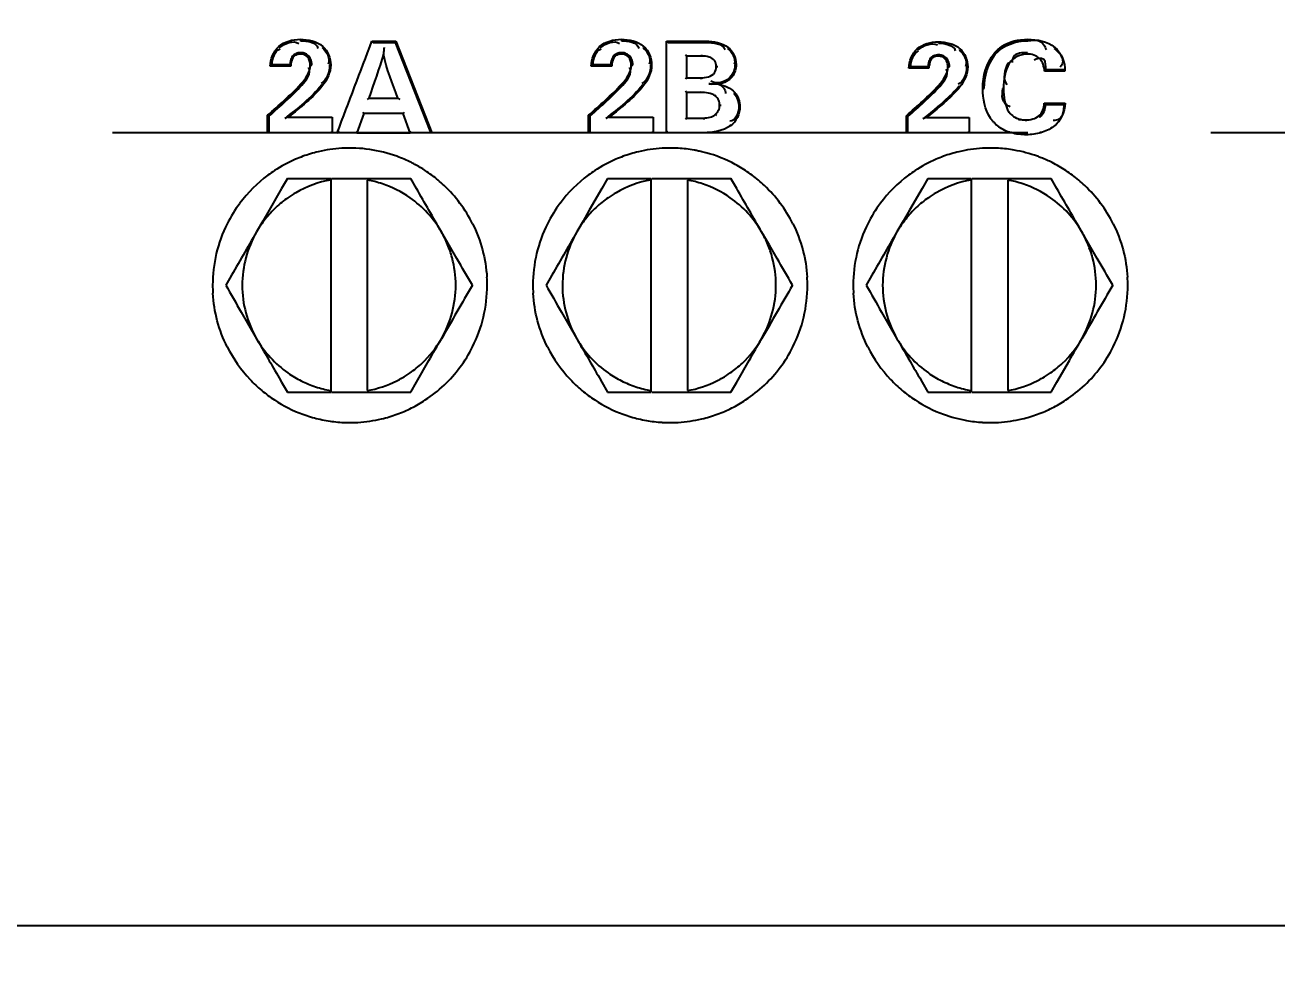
# Model space of a CAD drawing. Header units: millimetres. Extents: x 4086 to 8300, y 123 to 1549.
# Drawn here: x 7647.69 to 7657.95, y 634.36 to 642.1 of the extents above; entities that cross this region are included whole.
import ezdxf

# ---------------------------------------------------------------- set-up
doc = ezdxf.new("R2010")
doc.units = ezdxf.units.MM
doc.linetypes.add('CENTER', pattern=[0.6, 0.375, -0.075, 0.075, -0.075])
for name, color, linetype in [('中心线', 7, 'Continuous'), ('外形图', 7, 'Continuous'), ('尺寸标注', 7, 'Continuous'), ('运动范围', 7, 'Continuous')]:
    doc.layers.add(name, color=color, linetype=linetype)
doc.styles.add('思源黑', font='SourceHanSansCN-Normal.ttf')
doc.dimstyles.new('尺寸标注_1_4比例', dxfattribs={"dimtxt": 7, "dimasz": 6, "dimexe": 2, "dimexo": 1.5, "dimgap": 1, "dimtad": 1, "dimdec": 1, "dimlfac": 4, "dimdsep": 46, "dimtxsty": '思源黑', "dimcen": 0.09, "dimadec": 0, "dimazin": 0, "dimtp": 0.01, "dimtm": 0.01, "dimtfac": 1, "dimtdec": 1, "dimtofl": 0, "dimtmove": 0, "dimatfit": 3, "dimfxl": 1, "dimtolj": 1, "dimarcsym": 0})

# ---------------------------------------------------------------- blocks, each defined once
blk = doc.blocks.new('*D992')
at = {"layer": 'Defpoints', "color": 0}
for p in [(7645.229, 641.211), (7660.171, 641.211), (7727.758, 641.211), (7952.406, 601.599), (7690.663, 584.809)]:
    blk.add_point(p, dxfattribs=at)
at = {"layer": '尺寸标注', "color": 0, "lineweight": -2}
blk.add_line((7661.671, 641.211), (7662.252, 641.211), dxfattribs=at)
blk.add_arc((7727.758, 641.211), 67.507, 185.09413, 344.90587, dxfattribs=at)
at = {"layer": '尺寸标注', "color": 0}
for points in [[(7661.517, 635.261), (7659.519, 635.172), (7660.252, 641.211)], [(7793.912, 623.414), (7791.96, 623.849), (7794.24, 629.488)]]:
    blk.add_solid(points, dxfattribs=at)
at = {"layer": '尺寸标注', "color": 0, "insert": (7727.758, 578.414), "char_height": 7, "attachment_point": 5, "style": '思源黑'}
blk.add_mtext('\\A1;+\\A1;170%%d', dxfattribs=at)
blk = doc.blocks.new('*D993')
at = {"layer": 'Defpoints', "color": 0}
for p in [(7690.62, 697.68), (7952.412, 680.804), (7645.229, 641.211), (7664.809, 641.211), (7727.758, 641.211)]:
    blk.add_point(p, dxfattribs=at)
at = {"layer": '尺寸标注', "color": 0, "lineweight": -2}
blk.add_arc((7727.758, 641.211), 67.588, 15.08339, 174.91199, dxfattribs=at)
at = {"layer": '尺寸标注', "color": 0}
for points in [[(7792.042, 658.581), (7793.994, 659.016), (7794.32, 652.942)], [(7659.438, 647.249), (7661.436, 647.16), (7660.171, 641.211)]]:
    blk.add_solid(points, dxfattribs=at)
at = {"layer": '尺寸标注', "color": 0, "insert": (7727.758, 713.509), "char_height": 7, "attachment_point": 5, "style": '思源黑'}
blk.add_mtext('\\A1;-\\A1;170%%d', dxfattribs=at)

msp = doc.modelspace()

# ---------------------------------------------------------------- linework, layer by layer
at = {"layer": '中心线', "linetype": 'CENTER', "ltscale": 20}
msp.add_line((7979.909, 641.2169), (7475.7605, 641.2169), dxfattribs=at)
at = {"layer": '外形图'}
for p, q in [((7649.7693, 641.9229), (7649.779, 641.9145)), ((7649.9464, 641.9829), (7649.9488, 641.9716)), ((7650.1302, 641.9253), (7650.1252, 641.9168)), ((7650.5335, 641.9672), (7650.7283, 641.9672)), ((7650.5336, 641.9671), (7650.5433, 641.9559)), ((7650.5433, 641.9559), (7650.7231, 641.9559)), ((7650.7283, 641.9672), (7650.7231, 641.9559)), ((7650.7232, 641.9559), (7651.0104, 641.2281)), ((7650.7284, 641.9672), (7651.0244, 641.2172)), ((7652.3993, 641.9229), (7652.4087, 641.9145)), ((7652.5764, 641.9829), (7652.5785, 641.9716)), ((7652.7602, 641.9253), (7652.7549, 641.9168)), ((7652.9484, 641.9672), (7653.2695, 641.9672)), ((7652.9484, 641.9672), (7652.9614, 641.9559)), ((7652.9613, 641.9559), (7653.2715, 641.9559)), ((7653.2695, 641.9672), (7653.2715, 641.9559)), ((7653.4523, 641.9171), (7653.4476, 641.9081)), ((7655.0012, 641.9038), (7655.0103, 641.8954)), ((7655.1736, 641.9621), (7655.1754, 641.9508)), ((7655.3524, 641.906), (7655.347, 641.8975)), ((7655.9074, 641.9829), (7655.9094, 641.9716)), ((7656.129, 641.917), (7656.1239, 641.9082)), ((7649.8896, 641.8381), (7649.8831, 641.8442)), ((7649.9496, 641.8622), (7649.9519, 641.8729)), ((7650.006, 641.8371), (7650.0165, 641.8441)), ((7652.5196, 641.8381), (7652.5128, 641.8442)), ((7652.5796, 641.8622), (7652.5816, 641.8729)), ((7652.636, 641.8371), (7652.6463, 641.8441)), ((7653.1113, 641.846), (7653.1023, 641.8567)), ((7653.2361, 641.846), (7653.1113, 641.846)), ((7653.1113, 641.846), (7653.1113, 641.6674)), ((7653.2361, 641.846), (7653.2381, 641.8567)), ((7655.1183, 641.8212), (7655.1113, 641.8273)), ((7655.1767, 641.8447), (7655.1785, 641.8553)), ((7655.2316, 641.8203), (7655.2416, 641.8272)), ((7655.6316, 641.8676), (7655.6419, 641.8604)), ((7655.9044, 641.8622), (7655.9062, 641.8729)), ((7649.8681, 641.7625), (7649.7004, 641.7625)), ((7649.8604, 641.7731), (7649.7143, 641.7731)), ((7649.8681, 641.7625), (7649.8604, 641.7731)), ((7650.0284, 641.7713), (7650.0417, 641.7711)), ((7650.1956, 641.7724), (7650.1869, 641.7721)), ((7652.4981, 641.7625), (7652.3304, 641.7625)), ((7652.4902, 641.7731), (7652.344, 641.7731)), ((7652.4981, 641.7625), (7652.4902, 641.7731)), ((7652.6584, 641.7713), (7652.6714, 641.7711)), ((7652.8256, 641.7724), (7652.8167, 641.7721)), ((7653.3552, 641.7593), (7653.3681, 641.7591)), ((7653.5176, 641.7776), (7653.5086, 641.7774)), ((7655.0973, 641.7476), (7654.9342, 641.7476)), ((7655.0892, 641.7583), (7654.9475, 641.7583)), ((7655.0973, 641.7476), (7655.0892, 641.7583)), ((7655.2534, 641.7562), (7655.2662, 641.756)), ((7655.4161, 641.7572), (7655.4069, 641.757)), ((7655.7557, 641.7859), (7655.7481, 641.7913)), ((7656.0454, 641.7212), (7656.057, 641.7319)), ((7656.2122, 641.7212), (7656.0454, 641.7212)), ((7656.2033, 641.7319), (7656.057, 641.7319)), ((7649.9492, 641.6145), (7649.9595, 641.6069)), ((7650.1291, 641.6033), (7650.1228, 641.6099)), ((7652.5792, 641.6145), (7652.5892, 641.6069)), ((7652.7591, 641.6033), (7652.7525, 641.6099)), ((7653.1113, 641.6674), (7653.1023, 641.6563)), ((7653.1113, 641.6674), (7653.2288, 641.6674)), ((7653.2288, 641.6674), (7653.2308, 641.6563)), ((7653.4852, 641.6763), (7653.4783, 641.6825)), ((7655.1763, 641.6036), (7655.1861, 641.596)), ((7655.3514, 641.5927), (7655.3446, 641.5993)), ((7650.5079, 641.5018), (7650.4948, 641.4908)), ((7650.5079, 641.5018), (7650.7455, 641.5018)), ((7650.7455, 641.5018), (7650.7633, 641.4908)), ((7653.1113, 641.5468), (7653.1023, 641.5575)), ((7653.2288, 641.5468), (7653.1113, 641.5468)), ((7653.1113, 641.5468), (7653.1113, 641.3378)), ((7653.2288, 641.5468), (7653.2308, 641.5575)), ((7653.3468, 641.5186), (7653.3555, 641.527)), ((7653.5061, 641.5478), (7653.4999, 641.5404)), ((7655.5383, 641.5797), (7655.551, 641.5795)), ((7655.7096, 641.5797), (7655.7004, 641.5795)), ((7650.4661, 641.3755), (7650.4606, 641.3863)), ((7650.7905, 641.3754), (7650.8004, 641.3863)), ((7653.3829, 641.4428), (7653.3958, 641.4427)), ((7653.5495, 641.4303), (7653.5405, 641.4302)), ((7655.7565, 641.3853), (7655.7495, 641.3787)), ((7656.0431, 641.4601), (7656.2144, 641.4601)), ((7656.0551, 641.449), (7656.2046, 641.449)), ((7649.679, 641.2172), (7649.679, 641.3603)), ((7649.679, 641.3603), (7649.6923, 641.3553)), ((7649.6923, 641.2281), (7649.6923, 641.3553)), ((7649.8477, 641.3446), (7649.8191, 641.3336)), ((7649.8477, 641.3446), (7650.2081, 641.3446)), ((7650.2081, 641.3446), (7650.1995, 641.3336)), ((7650.2081, 641.3446), (7650.2081, 641.2172)), ((7650.4661, 641.3754), (7650.4102, 641.2172)), ((7650.7905, 641.3754), (7650.4661, 641.3755)), ((7650.8469, 641.2172), (7650.7905, 641.3754)), ((7652.309, 641.2172), (7652.309, 641.3603)), ((7652.309, 641.3603), (7652.322, 641.3553)), ((7652.322, 641.2281), (7652.322, 641.3553)), ((7652.4777, 641.3446), (7652.4489, 641.3336)), ((7652.4777, 641.3446), (7652.8381, 641.3446)), ((7652.8381, 641.3446), (7652.8292, 641.3336)), ((7652.8381, 641.3446), (7652.8381, 641.2172)), ((7653.1113, 641.3378), (7653.1023, 641.3269)), ((7653.1113, 641.3378), (7653.2052, 641.3378)), ((7653.2052, 641.3378), (7653.2523, 641.3378)), ((7653.2523, 641.3378), (7653.2543, 641.3269)), ((7653.3474, 641.3665), (7653.3562, 641.3579)), ((7653.4712, 641.2744), (7653.4668, 641.2833)), ((7654.9133, 641.2169), (7654.9133, 641.3561)), ((7654.9133, 641.3561), (7654.9261, 641.3512)), ((7654.9261, 641.2278), (7654.9261, 641.3512)), ((7655.0775, 641.3409), (7655.0485, 641.3299)), ((7655.0775, 641.3409), (7655.4283, 641.3409)), ((7655.4283, 641.3409), (7655.4191, 641.3299)), ((7655.4283, 641.3409), (7655.4283, 641.2169)), ((7655.6307, 641.3018), (7655.6373, 641.3067)), ((7655.838, 641.329), (7655.8368, 641.3184)), ((7655.8914, 641.3222), (7655.8931, 641.3112)), ((7655.9989, 641.3546), (7656.0072, 641.3457)), ((7649.679, 641.2172), (7649.6923, 641.2281)), ((7650.2081, 641.2172), (7649.679, 641.2172)), ((7650.2081, 641.2172), (7650.1995, 641.2281)), ((7650.2488, 641.2172), (7650.267, 641.2281)), ((7650.3022, 641.2172), (7650.2488, 641.2172)), ((7650.4102, 641.2172), (7650.3022, 641.2172)), ((7650.4102, 641.2172), (7650.4048, 641.2281)), ((7650.8469, 641.2172), (7650.8568, 641.2281)), ((7651.0244, 641.2172), (7650.8469, 641.2172)), ((7651.0244, 641.2172), (7651.0104, 641.2281)), ((7652.309, 641.2172), (7652.322, 641.2281)), ((7652.8381, 641.2172), (7652.309, 641.2172)), ((7652.8381, 641.2172), (7652.8292, 641.2281)), ((7652.8741, 641.217), (7652.8381, 641.2172)), ((7652.9483, 641.2169), (7652.8741, 641.217)), ((7652.9483, 641.2172), (7652.9612, 641.2281)), ((7652.9774, 641.2172), (7652.9483, 641.2172)), ((7653.2507, 641.2172), (7652.9774, 641.2172)), ((7654.9133, 641.2169), (7654.9261, 641.2278)), ((7655.4283, 641.2169), (7654.9133, 641.2169)), ((7655.4283, 641.2169), (7655.4191, 641.2278)), ((7655.5425, 641.2169), (7655.4283, 641.2169)), ((7655.7718, 641.2169), (7655.5425, 641.2169)), ((7655.6707, 641.2656), (7655.6769, 641.2721)), ((7655.8971, 641.201), (7655.8988, 641.2119)), ((7649.8411, 640.8419), (7649.7936, 640.7599)), ((7649.8411, 640.8419), (7650.1956, 640.8419)), ((7650.1955, 640.8419), (7650.1955, 639.0919)), ((7650.2029, 640.8419), (7650.8513, 640.8419)), ((7650.4955, 640.8289), (7650.4955, 639.1048)), ((7650.8984, 640.7599), (7650.8513, 640.8419)), ((7652.4651, 640.8419), (7652.4176, 640.7599)), ((7652.4651, 640.8419), (7652.8196, 640.8419)), ((7652.8195, 640.8419), (7652.8195, 639.0919)), ((7652.8269, 640.8419), (7653.4753, 640.8419)), ((7653.1195, 640.8289), (7653.1195, 639.1048)), ((7653.5224, 640.7599), (7653.4753, 640.8419)), ((7655.0891, 640.8419), (7655.0416, 640.7599)), ((7655.0891, 640.8419), (7655.4436, 640.8419)), ((7655.4435, 640.8419), (7655.4435, 639.0919)), ((7655.4509, 640.8419), (7656.0993, 640.8419)), ((7655.7434, 640.8289), (7655.7434, 639.1048)), ((7656.1463, 640.7599), (7656.0993, 640.8419)), ((7649.7936, 640.7599), (7649.6907, 640.5822)), ((7652.4176, 640.7599), (7652.3147, 640.5822)), ((7655.0416, 640.7599), (7654.9386, 640.5822)), ((7649.6907, 640.5822), (7649.6392, 640.4932)), ((7652.3147, 640.5822), (7652.2632, 640.4932)), ((7654.9386, 640.5822), (7654.8872, 640.4932)), ((7649.6392, 640.4932), (7649.5879, 640.4044)), ((7652.2632, 640.4932), (7652.2119, 640.4044)), ((7654.8872, 640.4932), (7654.8358, 640.4044)), ((7651.1662, 640.2952), (7651.1031, 640.4044)), ((7653.7902, 640.2952), (7653.7271, 640.4044)), ((7656.4142, 640.2952), (7656.3511, 640.4044)), ((7651.2295, 640.1857), (7651.1662, 640.2952)), ((7653.8535, 640.1857), (7653.7902, 640.2952)), ((7656.4775, 640.1857), (7656.4142, 640.2952)), ((7649.3694, 640.025), (7649.336, 639.9669)), ((7651.9934, 640.025), (7651.96, 639.9669)), ((7654.6174, 640.025), (7654.584, 639.9669)), ((7649.4619, 639.748), (7649.5249, 639.6385)), ((7652.0859, 639.748), (7652.1489, 639.6385)), ((7654.7098, 639.748), (7654.7729, 639.6385)), ((7649.5249, 639.6385), (7649.5879, 639.5294)), ((7652.1489, 639.6385), (7652.2119, 639.5294)), ((7654.7729, 639.6385), (7654.8358, 639.5294)), ((7650.8984, 639.1738), (7651.0006, 639.3515)), ((7653.5224, 639.1738), (7653.6246, 639.3515)), ((7656.1463, 639.1738), (7656.2486, 639.3515)), ((7649.774, 639.2075), (7649.7936, 639.1738)), ((7649.7936, 639.1738), (7649.8411, 639.0919)), ((7650.8513, 639.0919), (7650.8984, 639.1738)), ((7652.398, 639.2075), (7652.4176, 639.1738)), ((7652.4176, 639.1738), (7652.4651, 639.0919)), ((7653.4753, 639.0919), (7653.5224, 639.1738)), ((7655.022, 639.2075), (7655.0416, 639.1738)), ((7655.0416, 639.1738), (7655.0891, 639.0919)), ((7656.0993, 639.0919), (7656.1463, 639.1738)), ((7649.8411, 639.0919), (7650.1956, 639.0919)), ((7650.2029, 639.0919), (7650.8513, 639.0919)), ((7652.4651, 639.0919), (7652.8196, 639.0919)), ((7652.8269, 639.0919), (7653.4753, 639.0919)), ((7655.0891, 639.0919), (7655.4436, 639.0919)), ((7655.4509, 639.0919), (7656.0993, 639.0919)), ((7668.7098, 634.7169), (7631.5941, 634.7169))]:
    msp.add_line(p, q, dxfattribs=at)
for points in [[(7649.8831, 641.8442), (7649.878, 641.8363), (7649.8733, 641.827), (7649.8691, 641.8162), (7649.8655, 641.8037), (7649.8627, 641.7894), (7649.8604, 641.7731)], [(7649.9519, 641.8729), (7649.9404, 641.8723), (7649.9299, 641.8708), (7649.9203, 641.8685), (7649.9117, 641.8655), (7649.9041, 641.862), (7649.8975, 641.858), (7649.8917, 641.8536), (7649.887, 641.849), (7649.8831, 641.8442)], [(7650.0165, 641.8441), (7650.0105, 641.8502), (7650.0036, 641.8558), (7649.996, 641.8607), (7649.9878, 641.8649), (7649.9792, 641.8683), (7649.9703, 641.8708), (7649.9611, 641.8724), (7649.9519, 641.8729)], [(7650.0417, 641.7711), (7650.0411, 641.7846), (7650.0392, 641.7969), (7650.0363, 641.8081), (7650.0325, 641.8183), (7650.028, 641.8276), (7650.0227, 641.8362), (7650.0165, 641.8441)], [(7652.5128, 641.8442), (7652.5077, 641.8363), (7652.503, 641.827), (7652.4988, 641.8162), (7652.4953, 641.8037), (7652.4924, 641.7894), (7652.4902, 641.7731)], [(7652.5816, 641.8729), (7652.5702, 641.8723), (7652.5596, 641.8708), (7652.55, 641.8685), (7652.5414, 641.8655), (7652.5338, 641.862), (7652.5272, 641.858), (7652.5215, 641.8536), (7652.5167, 641.849), (7652.5128, 641.8442)], [(7652.6463, 641.8441), (7652.6402, 641.8502), (7652.6334, 641.8558), (7652.6258, 641.8607), (7652.6176, 641.8649), (7652.609, 641.8683), (7652.6, 641.8708), (7652.5908, 641.8724), (7652.5816, 641.8729)], [(7652.6714, 641.7711), (7652.6708, 641.7846), (7652.669, 641.7969), (7652.6661, 641.8081), (7652.6623, 641.8183), (7652.6577, 641.8276), (7652.6524, 641.8362), (7652.6463, 641.8441)], [(7655.1113, 641.8273), (7655.1063, 641.8197), (7655.1018, 641.8106), (7655.0978, 641.8001), (7655.0943, 641.788), (7655.0914, 641.7741), (7655.0892, 641.7583)], [(7655.1785, 641.8553), (7655.1667, 641.8548), (7655.1563, 641.8534), (7655.1471, 641.8513), (7655.1391, 641.8486), (7655.132, 641.8453), (7655.1258, 641.8415), (7655.1204, 641.8373), (7655.1155, 641.8326), (7655.1113, 641.8273)], [(7655.2416, 641.8272), (7655.2351, 641.8339), (7655.2284, 641.8395), (7655.2213, 641.8442), (7655.2138, 641.8481), (7655.2059, 641.8512), (7655.1975, 641.8534), (7655.1883, 641.8548), (7655.1785, 641.8553)], [(7655.2662, 641.756), (7655.2655, 641.7691), (7655.2638, 641.781), (7655.2611, 641.7918), (7655.2575, 641.8018), (7655.2531, 641.8109), (7655.2478, 641.8193), (7655.2416, 641.8272)], [(7653.5086, 641.7774), (7653.5079, 641.7623), (7653.506, 641.748), (7653.5029, 641.7341), (7653.4987, 641.7207), (7653.4932, 641.7076), (7653.4864, 641.6949), (7653.4783, 641.6825)], [(7650.2487, 641.2169), (7650.2347, 641.2169), (7650.2212, 641.217), (7650.2081, 641.2172)]]:
    msp.add_lwpolyline(points, dxfattribs=at)
for centre, radius, start, end in [((7654.0117, 641.5788), 3.396, 174.30831, 175.21334), ((7650.4183, 640.8487), 1.162, 127.29063, 128.15214), ((7653.0315, 640.8872), 1.1214, 127.80985, 128.69202), ((7655.5877, 640.9466), 1.0338, 128.26754, 129.21486), ((7655.6595, 641.2708), 0.7129, 39.17648, 40.2956), ((7655.4682, 640.8272), 0.855, 46.65412, 47.74359), ((7655.678, 641.9277), 0.7116, 317.73146, 318.9221), ((7655.8407, 641.4937), 0.2845, 222.42656, 233.29816), ((7650.7658, 817.3471), 176.1302, 269.884334, 270.026411), ((7650.3531, 639.9651), 1.1268, 93.34347, 103.32668), ((7650.3528, 639.9671), 1.1247, 69.99626, 93.33321), ((7652.9777, 639.965), 1.1269, 93.3437, 103.32655), ((7652.9774, 639.9671), 1.1248, 86.66872, 93.33345), ((7652.9773, 639.9662), 1.1257, 80.00191, 86.6653), ((7652.9775, 639.9676), 1.1242, 78.52847, 79.99894), ((7655.6025, 639.9649), 1.1269, 93.34437, 103.32689), ((7655.6021, 639.967), 1.1249, 86.66958, 93.33412), ((7655.602, 639.9661), 1.1258, 80.00341, 86.66617), ((7655.6021, 639.9669), 1.1249, 69.99913, 80.00001), ((7650.3538, 639.9653), 1.1268, 113.34715, 123.32925), ((7650.3531, 639.9663), 1.1256, 106.67449, 113.33464), ((7650.3528, 639.9671), 1.1247, 103.33567, 106.67107), ((7650.3524, 639.9662), 1.1257, 63.33134, 69.99376), ((7650.3525, 639.9666), 1.1253, 61.77605, 63.32859), ((7652.9785, 639.9652), 1.1269, 113.34669, 123.32857), ((7652.9778, 639.9662), 1.1257, 106.67424, 113.3342), ((7652.9774, 639.967), 1.1248, 103.33555, 106.67083), ((7652.9773, 639.9666), 1.1252, 76.66635, 78.5285), ((7652.9774, 639.967), 1.1249, 63.32936, 76.66676), ((7652.9769, 639.9662), 1.1258, 56.66744, 63.32688), ((7655.6032, 639.9651), 1.127, 113.34668, 123.32829), ((7655.6025, 639.9662), 1.1258, 106.6744, 113.3342), ((7655.6022, 639.967), 1.1249, 103.33589, 106.67099), ((7655.602, 639.9665), 1.1254, 68.30359, 69.99953), ((7655.6023, 639.9673), 1.1246, 63.33044, 68.30338), ((7655.6021, 639.9669), 1.125, 56.66607, 63.33167), ((7650.3529, 639.9671), 1.1248, 123.33821, 126.67329), ((7650.3529, 639.9673), 1.1245, 56.66246, 61.77595), ((7650.3521, 639.9662), 1.1259, 49.99814, 56.66053), ((7652.9775, 639.967), 1.1249, 123.33754, 126.67256), ((7652.9768, 639.9662), 1.1259, 49.99946, 56.6618), ((7655.6022, 639.967), 1.1249, 123.33727, 126.67219), ((7655.6015, 639.9661), 1.1259, 50.00206, 56.66359), ((7650.3571, 639.9629), 1.1307, 126.71794, 143.2957), ((7650.3526, 639.9669), 1.125, 46.66416, 49.9957), ((7650.3457, 639.9617), 1.1336, 26.74147, 46.58767), ((7652.9817, 639.9628), 1.1307, 126.71716, 143.29484), ((7652.9773, 639.9668), 1.1251, 46.66547, 49.99701), ((7652.9703, 639.9617), 1.1336, 26.74253, 46.58904), ((7655.6064, 639.9628), 1.1308, 126.71675, 143.2943), ((7655.602, 639.9668), 1.1251, 46.66752, 49.99962), ((7655.5951, 639.9616), 1.1336, 26.74459, 46.59115), ((7650.3465, 639.9659), 0.8763, 124.87614, 133.24101), ((7650.3474, 639.9648), 0.8777, 119.88469, 124.88436), ((7652.9705, 639.9659), 0.8763, 124.87614, 133.24101), ((7652.9714, 639.9648), 0.8777, 119.88469, 124.88436), ((7655.5945, 639.9659), 0.8763, 124.87614, 133.24101), ((7655.5954, 639.9648), 0.8777, 119.88469, 124.88436), ((7650.3548, 639.9659), 1.127, 143.34873, 153.32977), ((7650.3461, 639.9666), 0.8755, 133.25067, 141.6241), ((7652.9794, 639.9659), 1.127, 143.3479, 153.32905), ((7652.97, 639.9666), 0.8755, 133.25067, 141.6241), ((7655.604, 639.9659), 1.127, 143.34739, 153.32858), ((7655.594, 639.9666), 0.8755, 133.25067, 141.6241), ((7650.3567, 639.9657), 1.1288, 153.36223, 166.65138), ((7650.3469, 639.9661), 0.8765, 141.63375, 149.99771), ((7652.9812, 639.9657), 1.1288, 153.3615, 166.65095), ((7652.9709, 639.9661), 0.8765, 141.63375, 149.99771), ((7655.6059, 639.9656), 1.1288, 153.36102, 166.65064), ((7655.5949, 639.9661), 0.8765, 141.63375, 149.99771), ((7835.5696, 533.0626), 214.7358, 150.008043, 150.12485), ((7650.3443, 639.9664), 0.8761, 22.50071, 29.99059), ((7838.1936, 533.0626), 214.7358, 150.008043, 150.12485), ((7652.9683, 639.9664), 0.8761, 22.50071, 29.99059), ((7840.8176, 533.0626), 214.7358, 150.008043, 150.12485), ((7655.5923, 639.9664), 0.8761, 22.50071, 29.99059), ((7650.3444, 639.9666), 0.8759, 15.00065, 22.49272), ((7652.9684, 639.9666), 0.8759, 15.00065, 22.49272), ((7655.5924, 639.9666), 0.8759, 15.00065, 22.49272), ((7650.3569, 639.9665), 1.1288, 166.69631, 179.98294), ((7650.3414, 639.9664), 0.8789, 0.03198, 14.96528), ((7652.9814, 639.9665), 1.1288, 166.69589, 179.98293), ((7652.9654, 639.9664), 0.8789, 0.03198, 14.96528), ((7655.606, 639.9665), 1.1287, 166.69559, 179.98293), ((7655.5894, 639.9664), 0.8789, 0.03198, 14.96528), ((7650.3532, 639.967), 1.1252, 180.00622, 183.33809), ((7650.3495, 639.9673), 0.8789, 180.03198, 194.96528), ((7843.7372, 528.3122), 222.4346, 149.869842, 150.000055), ((7650.3487, 639.9672), 1.1289, 346.69755, 359.98298), ((7650.3524, 639.9667), 1.1253, 0.00622, 3.33766), ((7652.9778, 639.967), 1.1251, 180.00622, 183.33821), ((7652.9735, 639.9673), 0.8789, 180.03198, 194.96528), ((7846.3612, 528.3122), 222.4346, 149.869842, 150.000055), ((7652.9734, 639.9672), 1.1289, 346.69704, 359.98297), ((7652.9771, 639.9667), 1.1253, 0.00622, 3.3378), ((7655.6024, 639.967), 1.1251, 180.00622, 183.3383), ((7655.5975, 639.9673), 0.8789, 180.03198, 194.96528), ((7848.9852, 528.3122), 222.4346, 149.869842, 150.000055), ((7655.5983, 639.9672), 1.1289, 346.6966, 359.98296), ((7655.6019, 639.9667), 1.1252, 0.00622, 3.33803), ((7650.3492, 639.9683), 0.8788, 195.02903, 209.96306), ((7650.349, 639.968), 1.1289, 333.36409, 346.65268), ((7652.9732, 639.9683), 0.8788, 195.02903, 209.96306), ((7652.9737, 639.968), 1.1289, 333.36322, 346.65216), ((7655.5972, 639.9683), 0.8788, 195.02903, 209.96306), ((7655.5985, 639.968), 1.1288, 333.36246, 346.65171), ((7650.3581, 639.9704), 1.1311, 206.71309, 223.28822), ((7650.3418, 639.9696), 0.8795, 313.29118, 329.96179), ((7650.3509, 639.9678), 1.127, 323.35048, 333.33161), ((7652.9827, 639.9704), 1.1311, 206.71398, 223.28938), ((7652.9658, 639.9696), 0.8795, 313.29118, 329.96179), ((7652.9756, 639.9678), 1.127, 323.34948, 333.33074), ((7655.6074, 639.9704), 1.1311, 206.71474, 223.29039), ((7655.5898, 639.9696), 0.8795, 313.29118, 329.96179), ((7655.6004, 639.9678), 1.127, 323.34862, 333.32998), ((7650.3405, 639.9582), 0.865, 235.08374, 243.51002), ((7650.3435, 639.9691), 0.878, 299.96582, 304.88382), ((7650.3445, 639.9678), 0.8763, 304.87614, 313.24101), ((7650.347, 639.9728), 1.1332, 303.4147, 323.26573), ((7652.9645, 639.9582), 0.865, 235.08374, 243.51002), ((7652.9674, 639.9691), 0.878, 299.96582, 304.88382), ((7652.9685, 639.9678), 0.8763, 304.87614, 313.24101), ((7652.9717, 639.9728), 1.1332, 303.41379, 323.26467), ((7655.5885, 639.9582), 0.865, 235.08374, 243.51002), ((7655.5914, 639.9691), 0.878, 299.96582, 304.88382), ((7655.5925, 639.9678), 0.8763, 304.87614, 313.24101), ((7655.5964, 639.9728), 1.1332, 303.41302, 323.26376), ((7650.3532, 639.967), 1.1252, 223.33168, 226.66635), ((7650.3538, 639.9676), 1.126, 226.66974, 233.32837), ((7650.3602, 639.9403), 0.8447, 296.4422, 299.95926), ((7652.9778, 639.967), 1.1252, 223.33281, 226.6675), ((7652.9784, 639.9677), 1.1261, 226.67089, 233.32952), ((7652.9842, 639.9403), 0.8447, 296.4422, 299.95926), ((7655.6025, 639.967), 1.1252, 223.33378, 226.66848), ((7655.6031, 639.9677), 1.1261, 226.67188, 233.33051), ((7655.6081, 639.9403), 0.8447, 296.4422, 299.95926), ((7650.3532, 639.9669), 1.1251, 233.33179, 236.6666), ((7650.3548, 639.9702), 1.1287, 236.68858, 249.9757), ((7650.3525, 639.9672), 1.1255, 296.67559, 303.33595), ((7652.9778, 639.967), 1.1251, 233.33294, 236.66772), ((7652.9794, 639.9702), 1.1288, 236.68973, 249.97662), ((7652.9772, 639.9673), 1.1256, 296.67491, 303.33511), ((7655.6025, 639.967), 1.1252, 233.33392, 236.66869), ((7655.6041, 639.9703), 1.1288, 236.69071, 249.97742), ((7655.6019, 639.9674), 1.1256, 296.67433, 303.33439), ((7650.3527, 639.9673), 1.1255, 286.67359, 293.33406), ((7650.353, 639.9665), 1.1246, 293.33747, 296.67311), ((7652.9773, 639.9674), 1.1256, 286.67322, 293.33348), ((7652.9776, 639.9665), 1.1247, 293.33689, 296.67244), ((7655.602, 639.9674), 1.1256, 286.67291, 293.33298), ((7655.6023, 639.9666), 1.1248, 293.3364, 296.67186), ((7650.3531, 639.9668), 1.1249, 249.99796, 253.33033), ((7650.3532, 639.9676), 1.1257, 253.33371, 259.99596), ((7650.3531, 639.9675), 1.1257, 260.0016, 266.66446), ((7650.353, 639.9665), 1.1247, 266.6679, 273.33248), ((7650.3527, 639.9685), 1.1267, 273.3427, 283.3255), ((7650.353, 639.9665), 1.1246, 283.33454, 286.67018), ((7652.9777, 639.9668), 1.125, 249.99887, 253.33115), ((7652.9779, 639.9676), 1.1258, 253.33453, 259.99657), ((7652.9777, 639.9676), 1.1257, 260.00222, 266.66485), ((7652.9776, 639.9666), 1.1248, 266.66828, 273.33262), ((7652.9773, 639.9686), 1.1268, 273.34283, 283.32526), ((7652.9776, 639.9666), 1.1247, 283.3343, 286.66982), ((7655.6024, 639.9668), 1.125, 249.99964, 259.99936), ((7655.6025, 639.9677), 1.1258, 260.00275, 266.66518), ((7655.6024, 639.9667), 1.1249, 266.66861, 273.33274), ((7655.602, 639.9687), 1.1269, 273.34294, 283.32505), ((7655.6024, 639.9666), 1.1248, 283.33409, 286.66951)]:
    msp.add_arc(centre, radius, start, end, dxfattribs=at)
for points in [[(7649.7004, 641.7625), (7649.7023, 641.8206), (7649.7262, 641.8838), (7649.7693, 641.9229)], [(7649.7143, 641.7731), (7649.7177, 641.8228), (7649.7361, 641.8877), (7649.7823, 641.9061)], [(7649.7693, 641.9229), (7649.8154, 641.9649), (7649.8841, 641.9829), (7649.9464, 641.9829)], [(7649.779, 641.9145), (7649.8181, 641.9501), (7649.8898, 641.9787), (7649.9337, 641.9492)], [(7649.9464, 641.9829), (7650.0106, 641.9829), (7650.0821, 641.9678), (7650.1302, 641.9253)], [(7649.9488, 641.9716), (7650.0006, 641.9716), (7650.0788, 641.9589), (7650.091, 641.9085)], [(7650.1252, 641.9168), (7650.1618, 641.8844), (7650.1964, 641.8221), (7650.1742, 641.7786)], [(7650.1302, 641.9253), (7650.1717, 641.8885), (7650.1956, 641.8278), (7650.1956, 641.7724)], [(7650.2488, 641.2172), (7650.3437, 641.4672), (7650.4387, 641.7172), (7650.5336, 641.9671)], [(7652.3304, 641.7625), (7652.3323, 641.8206), (7652.3562, 641.8838), (7652.3993, 641.9229)], [(7652.344, 641.7731), (7652.3474, 641.8228), (7652.3658, 641.8877), (7652.4121, 641.9061)], [(7652.3993, 641.9229), (7652.4454, 641.9649), (7652.5141, 641.9829), (7652.5764, 641.9829)], [(7652.4087, 641.9145), (7652.4478, 641.9501), (7652.5196, 641.9787), (7652.5635, 641.9492)], [(7652.5764, 641.9829), (7652.6406, 641.9829), (7652.7121, 641.9678), (7652.7602, 641.9253)], [(7652.5785, 641.9716), (7652.6304, 641.9716), (7652.7086, 641.9589), (7652.7207, 641.9085)], [(7652.7549, 641.9168), (7652.7915, 641.8844), (7652.8262, 641.8221), (7652.804, 641.7786)], [(7652.7602, 641.9253), (7652.8017, 641.8885), (7652.8256, 641.8278), (7652.8256, 641.7724)], [(7652.9483, 641.2172), (7652.9483, 641.4672), (7652.9483, 641.7172), (7652.9484, 641.9672)], [(7653.2695, 641.9672), (7653.3327, 641.9672), (7653.4023, 641.9556), (7653.4523, 641.9171)], [(7653.2715, 641.9559), (7653.3269, 641.9559), (7653.4053, 641.9499), (7653.4278, 641.8992)], [(7653.4476, 641.9081), (7653.4847, 641.8795), (7653.5174, 641.8237), (7653.5031, 641.7791)], [(7653.4523, 641.9171), (7653.493, 641.8857), (7653.5176, 641.8289), (7653.5176, 641.7776)], [(7654.9342, 641.7476), (7654.9359, 641.8042), (7654.9593, 641.8656), (7655.0012, 641.9038)], [(7655.0012, 641.9038), (7655.046, 641.9446), (7655.1129, 641.9621), (7655.1736, 641.9621)], [(7655.0103, 641.8954), (7655.0509, 641.9323), (7655.1196, 641.9607), (7655.1694, 641.9377)], [(7655.1736, 641.9621), (7655.2361, 641.9621), (7655.3057, 641.9475), (7655.3524, 641.906)], [(7655.1754, 641.9508), (7655.2259, 641.9508), (7655.3021, 641.9387), (7655.3139, 641.8896)], [(7655.347, 641.8975), (7655.3833, 641.8653), (7655.4166, 641.8057), (7655.3977, 641.7609)], [(7655.3524, 641.906), (7655.3928, 641.8703), (7655.4161, 641.8112), (7655.4161, 641.7572)], [(7655.6419, 641.8604), (7655.7028, 641.9353), (7655.8128, 641.9714), (7655.9094, 641.9716)], [(7655.9074, 641.9829), (7655.9845, 641.983), (7656.0689, 641.9652), (7656.129, 641.917)], [(7656.129, 641.917), (7656.1844, 641.8727), (7656.2154, 641.7921), (7656.2122, 641.7212)], [(7650.6275, 641.8622), (7650.593, 641.7404), (7650.5491, 641.6215), (7650.5079, 641.5018)], [(7650.7455, 641.5018), (7650.703, 641.6209), (7650.6533, 641.7385), (7650.6275, 641.8622)], [(7654.9475, 641.7583), (7654.9509, 641.8065), (7654.9687, 641.8694), (7655.0136, 641.8872)], [(7655.5383, 641.5797), (7655.5383, 641.6805), (7655.568, 641.7893), (7655.6316, 641.8676)], [(7655.551, 641.5795), (7655.551, 641.6779), (7655.5798, 641.784), (7655.6419, 641.8604)], [(7655.9044, 641.8622), (7655.8487, 641.8622), (7655.7845, 641.8336), (7655.7557, 641.7859)], [(7649.9492, 641.6145), (7649.9891, 641.6574), (7650.0284, 641.7128), (7650.0284, 641.7713)], [(7649.9595, 641.6069), (7649.9949, 641.6449), (7650.0429, 641.7096), (7650.0142, 641.7529)], [(7650.1869, 641.7721), (7650.1869, 641.7168), (7650.165, 641.6482), (7650.1163, 641.6219)], [(7650.1956, 641.7724), (7650.1956, 641.7118), (7650.1666, 641.6508), (7650.1291, 641.6033)], [(7652.5792, 641.6145), (7652.6191, 641.6574), (7652.6584, 641.7128), (7652.6584, 641.7713)], [(7652.5892, 641.6069), (7652.6247, 641.6449), (7652.6726, 641.7096), (7652.644, 641.7529)], [(7652.8167, 641.7721), (7652.8167, 641.7168), (7652.7947, 641.6482), (7652.746, 641.6219)], [(7652.8256, 641.7724), (7652.8256, 641.7118), (7652.7966, 641.6508), (7652.7591, 641.6033)], [(7655.1763, 641.6036), (7655.2151, 641.6453), (7655.2534, 641.6992), (7655.2534, 641.7562)], [(7655.1861, 641.596), (7655.2206, 641.633), (7655.2674, 641.696), (7655.2394, 641.7382)], [(7655.4069, 641.757), (7655.4069, 641.704), (7655.3855, 641.6367), (7655.3376, 641.614)], [(7655.4161, 641.7572), (7655.4161, 641.6983), (7655.3879, 641.6389), (7655.3514, 641.5927)], [(7655.7481, 641.7913), (7655.7165, 641.7391), (7655.6979, 641.656), (7655.7363, 641.6085)], [(7655.7557, 641.7859), (7655.7192, 641.7256), (7655.7096, 641.6501), (7655.7096, 641.5797)], [(7649.679, 641.3603), (7649.7716, 641.4423), (7649.8649, 641.524), (7649.9492, 641.6145)], [(7649.6923, 641.3553), (7649.7838, 641.4365), (7649.8761, 641.5174), (7649.9595, 641.6069)], [(7650.1228, 641.6099), (7650.038, 641.5025), (7649.9258, 641.4194), (7649.8192, 641.3336)], [(7650.1291, 641.6033), (7650.0501, 641.5033), (7649.9465, 641.425), (7649.8477, 641.3446)], [(7652.309, 641.3603), (7652.4016, 641.4423), (7652.4949, 641.524), (7652.5792, 641.6145)], [(7652.322, 641.3553), (7652.4136, 641.4365), (7652.5058, 641.5174), (7652.5892, 641.6069)], [(7652.7526, 641.6099), (7652.6677, 641.5025), (7652.5555, 641.4194), (7652.4489, 641.3336)], [(7652.7591, 641.6033), (7652.6801, 641.5033), (7652.5765, 641.425), (7652.4777, 641.3446)], [(7653.4783, 641.6825), (7653.4447, 641.6361), (7653.3579, 641.6069), (7653.3116, 641.6407)], [(7653.4852, 641.6763), (7653.4609, 641.6426), (7653.4173, 641.6236), (7653.3766, 641.6152)], [(7653.3766, 641.6152), (7653.4241, 641.6048), (7653.4738, 641.5842), (7653.5061, 641.5478)], [(7654.9133, 641.3561), (7655.0034, 641.4359), (7655.0943, 641.5155), (7655.1763, 641.6036)], [(7654.9261, 641.3512), (7655.0152, 641.4301), (7655.1049, 641.5089), (7655.186, 641.596)], [(7653.3468, 641.5186), (7653.315, 641.5435), (7653.2692, 641.5468), (7653.2288, 641.5468)], [(7653.4999, 641.5404), (7653.5259, 641.5111), (7653.5405, 641.4693), (7653.5405, 641.4302)], [(7653.5061, 641.5478), (7653.5338, 641.5166), (7653.5495, 641.472), (7653.5495, 641.4303)], [(7655.6027, 641.3376), (7655.5561, 641.4069), (7655.5383, 641.4962), (7655.5383, 641.5797)], [(7655.7096, 641.5797), (7655.7096, 641.513), (7655.7166, 641.4387), (7655.7565, 641.3853)], [(7653.5405, 641.4302), (7653.5405, 641.3836), (7653.5133, 641.3115), (7653.4667, 641.3114)], [(7653.5495, 641.4303), (7653.5495, 641.3722), (7653.5183, 641.3085), (7653.4712, 641.2744)], [(7655.9989, 641.3546), (7656.0294, 641.3774), (7656.0413, 641.422), (7656.0431, 641.4601)], [(7656.0072, 641.3457), (7656.0376, 641.3685), (7656.0515, 641.4112), (7656.0551, 641.449)], [(7656.2144, 641.4601), (7656.2117, 641.3887), (7656.1777, 641.3095), (7656.1196, 641.2679)], [(7655.8914, 641.3222), (7655.9288, 641.3222), (7655.969, 641.3321), (7655.9989, 641.3546)], [(7652.309, 641.2169), (7651.8808, 641.2168), (7651.4526, 641.2169), (7651.0244, 641.2172)], [(7653.4712, 641.2744), (7653.41, 641.2303), (7653.3277, 641.2174), (7653.2522, 641.2172)], [(7655.7718, 641.2169), (7655.7358, 641.227), (7655.7007, 641.2433), (7655.6707, 641.2656)], [(7655.8971, 641.201), (7655.855, 641.201), (7655.8123, 641.2054), (7655.7718, 641.2169)], [(7656.0151, 641.217), (7655.977, 641.2059), (7655.9368, 641.201), (7655.8971, 641.201)], [(7656.1196, 641.2679), (7656.0879, 641.2452), (7656.0519, 641.2278), (7656.0145, 641.2169)], [(7650.1955, 640.8289), (7650.0954, 640.8145), (7649.9978, 640.7762), (7649.9101, 640.7258)], [(7650.6188, 640.7981), (7650.5786, 640.8116), (7650.5374, 640.8229), (7650.4955, 640.8289)], [(7650.8456, 640.6848), (7650.7762, 640.7331), (7650.6988, 640.771), (7650.6188, 640.7981)], [(7652.8195, 640.8289), (7652.7194, 640.8145), (7652.6218, 640.7762), (7652.5341, 640.7258)], [(7653.2427, 640.7981), (7653.2026, 640.8116), (7653.1614, 640.8229), (7653.1195, 640.8289)], [(7653.4696, 640.6848), (7653.4002, 640.7331), (7653.3228, 640.771), (7653.2427, 640.7981)], [(7655.4435, 640.8289), (7655.3434, 640.8145), (7655.2458, 640.7762), (7655.1581, 640.7258)], [(7655.8667, 640.7981), (7655.8266, 640.8116), (7655.7854, 640.8229), (7655.7434, 640.8289)], [(7656.0936, 640.6848), (7656.0242, 640.7331), (7655.9468, 640.771), (7655.8667, 640.7981)], [(7651.1031, 640.4044), (7651.0397, 640.5143), (7650.9497, 640.6122), (7650.8456, 640.6848)], [(7651.1031, 640.4044), (7651.0347, 640.5228), (7650.9665, 640.6413), (7650.8984, 640.7599)], [(7653.7271, 640.4044), (7653.6637, 640.5143), (7653.5737, 640.6122), (7653.4696, 640.6848)], [(7653.7271, 640.4044), (7653.6587, 640.5228), (7653.5905, 640.6413), (7653.5224, 640.7599)], [(7656.3511, 640.4044), (7656.2876, 640.5143), (7656.1977, 640.6122), (7656.0936, 640.6848)], [(7656.3511, 640.4044), (7656.2827, 640.5228), (7656.2145, 640.6413), (7656.1463, 640.7599)], [(7651.358, 640.4718), (7651.4261, 640.3362), (7651.4669, 640.1837), (7651.4758, 640.0322)], [(7653.9827, 640.4718), (7654.0507, 640.3362), (7654.0916, 640.1837), (7654.1004, 640.0322)], [(7656.6074, 640.4718), (7656.6755, 640.3362), (7656.7164, 640.1837), (7656.7252, 640.0322)], [(7649.5879, 640.4044), (7649.5124, 640.2736), (7649.4707, 640.1178), (7649.4707, 639.9669)], [(7652.2119, 640.4044), (7652.1364, 640.2736), (7652.0947, 640.1178), (7652.0947, 639.9669)], [(7654.8358, 640.4044), (7654.7604, 640.2736), (7654.7186, 640.1178), (7654.7186, 639.9669)], [(7651.3564, 639.9669), (7651.314, 640.0398), (7651.2718, 640.1128), (7651.2295, 640.1857)], [(7653.9804, 639.9669), (7653.938, 640.0398), (7653.8957, 640.1128), (7653.8535, 640.1857)], [(7656.6044, 639.9669), (7656.562, 640.0398), (7656.5197, 640.1128), (7656.4775, 640.1857)], [(7649.336, 639.9669), (7649.3779, 639.8939), (7649.4199, 639.8209), (7649.4619, 639.748)], [(7651.1031, 639.5294), (7651.1786, 639.6601), (7651.2203, 639.8159), (7651.2203, 639.9669)], [(7651.96, 639.9669), (7652.0019, 639.8939), (7652.0439, 639.8209), (7652.0859, 639.748)], [(7653.7271, 639.5294), (7653.8026, 639.6601), (7653.8443, 639.8159), (7653.8443, 639.9669)], [(7654.584, 639.9669), (7654.6259, 639.8939), (7654.6679, 639.8209), (7654.7098, 639.748)], [(7656.3511, 639.5294), (7656.4266, 639.6601), (7656.4683, 639.8159), (7656.4683, 639.9669)], [(7649.3478, 639.4619), (7649.2797, 639.5975), (7649.2388, 639.75), (7649.23, 639.9015)], [(7651.9723, 639.4619), (7651.9043, 639.5975), (7651.8634, 639.75), (7651.8545, 639.9015)], [(7654.597, 639.4619), (7654.5289, 639.5975), (7654.4881, 639.75), (7654.4792, 639.9015)], [(7649.5879, 639.5294), (7649.6498, 639.422), (7649.7119, 639.3147), (7649.774, 639.2075)], [(7649.5879, 639.5294), (7649.6513, 639.4194), (7649.7413, 639.3215), (7649.8454, 639.2489)], [(7651.0006, 639.3515), (7651.0347, 639.4108), (7651.0689, 639.4701), (7651.1031, 639.5294)], [(7652.2119, 639.5294), (7652.2738, 639.422), (7652.3359, 639.3147), (7652.398, 639.2075)], [(7652.2119, 639.5294), (7652.2753, 639.4194), (7652.3653, 639.3215), (7652.4694, 639.2489)], [(7653.6246, 639.3515), (7653.6587, 639.4108), (7653.6929, 639.4701), (7653.7271, 639.5294)], [(7654.8358, 639.5294), (7654.8978, 639.422), (7654.9599, 639.3147), (7655.022, 639.2075)], [(7654.8358, 639.5294), (7654.8993, 639.4194), (7654.9893, 639.3215), (7655.0934, 639.2489)], [(7656.2486, 639.3515), (7656.2827, 639.4108), (7656.3169, 639.4701), (7656.3511, 639.5294)], [(7649.9547, 639.184), (7649.9926, 639.1652), (7650.0321, 639.1492), (7650.0722, 639.1356)], [(7650.0722, 639.1356), (7650.1124, 639.1221), (7650.1536, 639.1108), (7650.1955, 639.1048)], [(7650.4955, 639.1048), (7650.5791, 639.1168), (7650.6606, 639.1464), (7650.7363, 639.184)], [(7652.5787, 639.184), (7652.6166, 639.1652), (7652.6561, 639.1492), (7652.6962, 639.1356)], [(7652.6962, 639.1356), (7652.7364, 639.1221), (7652.7776, 639.1108), (7652.8195, 639.1048)], [(7653.1195, 639.1048), (7653.2031, 639.1168), (7653.2846, 639.1464), (7653.3603, 639.184)], [(7655.2027, 639.184), (7655.2406, 639.1652), (7655.2801, 639.1492), (7655.3202, 639.1356)], [(7655.3202, 639.1356), (7655.3603, 639.1221), (7655.4016, 639.1108), (7655.4435, 639.1048)], [(7655.7434, 639.1048), (7655.8271, 639.1168), (7655.9086, 639.1464), (7655.9843, 639.184)]]:
    msp.add_open_spline(points, degree=3, dxfattribs=at)
for points, knots in [([(7655.6316, 641.8676), (7655.6498, 641.89), (7655.7266, 641.9598), (7655.8344, 641.9827), (7655.9074, 641.9829)], [0, 0, 0, 0, 0.2833447, 1, 1, 1, 1]), ([(7655.9094, 641.9716), (7655.9392, 641.9716), (7656.0046, 641.9894), (7656.052, 641.9277), (7656.0572, 641.897)], [0, 0, 0, 0, 0.4897186, 1, 1, 1, 1]), ([(7656.1239, 641.9082), (7656.1574, 641.8814), (7656.213, 641.8271), (7656.1846, 641.7678), (7656.1744, 641.7549)], [0, 0, 0, 0, 0.7220337, 1, 1, 1, 1]), ([(7649.8896, 641.8381), (7649.8821, 641.8276), (7649.8724, 641.8022), (7649.8691, 641.7759), (7649.8681, 641.7625)], [0, 0, 0, 0, 0.4887582, 1, 1, 1, 1]), ([(7649.9496, 641.8622), (7649.9392, 641.8622), (7649.9172, 641.8594), (7649.8965, 641.8476), (7649.8896, 641.8381)], [0, 0, 0, 0, 0.4696075, 1, 1, 1, 1]), ([(7650.006, 641.8371), (7649.9989, 641.8452), (7649.9809, 641.8575), (7649.9599, 641.8622), (7649.9496, 641.8622)], [0, 0, 0, 0, 0.5100384, 1, 1, 1, 1]), ([(7650.0284, 641.7713), (7650.0284, 641.7831), (7650.0253, 641.8069), (7650.0137, 641.8283), (7650.006, 641.8371)], [0, 0, 0, 0, 0.5010823, 1, 1, 1, 1]), ([(7652.5196, 641.8381), (7652.5121, 641.8276), (7652.5024, 641.8022), (7652.4991, 641.7759), (7652.4981, 641.7625)], [0, 0, 0, 0, 0.4887576, 1, 1, 1, 1]), ([(7652.5796, 641.8622), (7652.5692, 641.8622), (7652.5472, 641.8594), (7652.5265, 641.8476), (7652.5196, 641.8381)], [0, 0, 0, 0, 0.4696116, 1, 1, 1, 1]), ([(7652.636, 641.8371), (7652.6289, 641.8452), (7652.6109, 641.8575), (7652.5899, 641.8622), (7652.5796, 641.8622)], [0, 0, 0, 0, 0.5100404, 1, 1, 1, 1]), ([(7652.6584, 641.7713), (7652.6584, 641.7831), (7652.6553, 641.8069), (7652.6437, 641.8283), (7652.636, 641.8371)], [0, 0, 0, 0, 0.5010816, 1, 1, 1, 1]), ([(7653.3552, 641.7593), (7653.3552, 641.7756), (7653.3424, 641.8337), (7653.2739, 641.846), (7653.2361, 641.846)], [0, 0, 0, 0, 0.3000994, 1, 1, 1, 1]), ([(7655.1183, 641.8212), (7655.1111, 641.8112), (7655.1018, 641.7865), (7655.0984, 641.761), (7655.0973, 641.7476)], [0, 0, 0, 0, 0.4785493, 1, 1, 1, 1]), ([(7655.1767, 641.8447), (7655.1655, 641.8447), (7655.1437, 641.8425), (7655.1244, 641.8297), (7655.1183, 641.8212)], [0, 0, 0, 0, 0.5148257, 1, 1, 1, 1]), ([(7655.2316, 641.8203), (7655.2247, 641.8281), (7655.2077, 641.8411), (7655.1867, 641.8447), (7655.1767, 641.8447)], [0, 0, 0, 0, 0.5091508, 1, 1, 1, 1]), ([(7655.2534, 641.7562), (7655.2534, 641.7683), (7655.2504, 641.7915), (7655.2387, 641.8121), (7655.2316, 641.8203)], [0, 0, 0, 0, 0.5256537, 1, 1, 1, 1]), ([(7655.9062, 641.8729), (7655.8658, 641.8729), (7655.7896, 641.8715), (7655.779, 641.8091), (7655.7802, 641.7937)], [0, 0, 0, 0, 0.7241826, 1, 1, 1, 1]), ([(7656.0454, 641.7212), (7656.0421, 641.7587), (7656.0209, 641.8393), (7655.9397, 641.8622), (7655.9044, 641.8622)], [0, 0, 0, 0, 0.5161387, 1, 1, 1, 1]), ([(7656.057, 641.7319), (7656.0535, 641.7611), (7656.0645, 641.8387), (7655.9793, 641.8279), (7655.959, 641.8107)], [0, 0, 0, 0, 0.5249817, 1, 1, 1, 1]), ([(7653.2288, 641.6674), (7653.2686, 641.6674), (7653.3411, 641.6797), (7653.3552, 641.7417), (7653.3552, 641.7593)], [0, 0, 0, 0, 0.6927633, 1, 1, 1, 1]), ([(7653.5176, 641.7776), (7653.5176, 641.7594), (7653.5121, 641.7232), (7653.4955, 641.6906), (7653.4852, 641.6763)], [0, 0, 0, 0, 0.5082202, 1, 1, 1, 1]), ([(7653.3766, 641.6152), (7653.3655, 641.6152), (7653.3377, 641.6153), (7653.3099, 641.6167), (7653.2932, 641.6178)], [0, 0, 0, 0, 0.3982131, 1, 1, 1, 1]), ([(7653.2947, 641.6175), (7653.3238, 641.6136), (7653.3883, 641.6327), (7653.4307, 641.5675), (7653.4317, 641.538)], [0, 0, 0, 0, 0.499321, 1, 1, 1, 1]), ([(7655.3446, 641.5992), (7655.3279, 641.5781), (7655.2352, 641.4815), (7655.1315, 641.3968), (7655.0485, 641.3299)], [0, 0, 0, 0, 0.2012468, 1, 1, 1, 1]), ([(7655.3514, 641.5927), (7655.3355, 641.5725), (7655.2498, 641.4823), (7655.1539, 641.4031), (7655.0775, 641.3409)], [0, 0, 0, 0, 0.2066715, 1, 1, 1, 1]), ([(7653.3829, 641.4428), (7653.3829, 641.4563), (7653.3775, 641.4854), (7653.3588, 641.5091), (7653.3468, 641.5186)], [0, 0, 0, 0, 0.4682757, 1, 1, 1, 1]), ([(7655.7004, 641.5795), (7655.7004, 641.5509), (7655.6818, 641.4905), (7655.7347, 641.4402), (7655.763, 641.4332)], [0, 0, 0, 0, 0.4951078, 1, 1, 1, 1]), ([(7653.3474, 641.3665), (7653.3587, 641.3757), (7653.3761, 641.3999), (7653.3829, 641.4287), (7653.3829, 641.4428)], [0, 0, 0, 0, 0.5082818, 1, 1, 1, 1]), ([(7655.7565, 641.3853), (7655.7663, 641.3721), (7655.7909, 641.3486), (7655.8216, 641.3335), (7655.838, 641.329)], [0, 0, 0, 0, 0.4917716, 1, 1, 1, 1]), ([(7656.2046, 641.449), (7656.2015, 641.407), (7656.1974, 641.3293), (7656.1326, 641.317), (7656.116, 641.3175)], [0, 0, 0, 0, 0.7176879, 1, 1, 1, 1]), ([(7653.2523, 641.3378), (7653.2697, 641.3378), (7653.3036, 641.3415), (7653.3348, 641.3564), (7653.3474, 641.3665)], [0, 0, 0, 0, 0.5196439, 1, 1, 1, 1]), ([(7655.6307, 641.3018), (7655.6256, 641.3074), (7655.6158, 641.319), (7655.6069, 641.3313), (7655.6027, 641.3376)], [0, 0, 0, 0, 0.5035659, 1, 1, 1, 1]), ([(7655.838, 641.329), (7655.8465, 641.3266), (7655.8642, 641.3232), (7655.8822, 641.3222), (7655.8914, 641.3222)], [0, 0, 0, 0, 0.4889946, 1, 1, 1, 1]), ([(7655.7706, 641.2172), (7655.7711, 641.2184), (7655.7723, 641.2207), (7655.7735, 641.2229), (7655.7741, 641.2241)], [0, 0, 0, 0, 0.4988214, 1, 1, 1, 1]), ([(7656.0156, 641.2172), (7656.0154, 641.2189), (7656.0148, 641.2224), (7656.0142, 641.2259), (7656.014, 641.2276)], [0, 0, 0, 0, 0.5000093, 1, 1, 1, 1])]:
    msp.add_open_spline(points, degree=3, knots=knots, dxfattribs=at)
at = {"layer": '运动范围'}
msp.add_arc((7727.9003, 641.2169), 227.975, 10, 349.993572, dxfattribs=at)

# ---------------------------------------------------------------- dimensions: what is measured, and where the dimension line sits
at = {"layer": '尺寸标注'}
for base, line1, line2, text, picture, middle in [((7690.6199, 697.6803), ((7645.2287, 641.2105), (7664.8089, 641.2105)), ((7727.7585, 641.2105), (7952.4119, 680.8043)), '\\A1;-<>', '*D993', (7727.7585, 708.7983)), ((7690.6629, 584.8095), ((7645.2287, 641.2105), (7660.1706, 641.2105)), ((7952.4065, 601.599), (7727.7585, 641.2105)), '\\A1;+<>', '*D992', (7727.7585, 573.7038))]:
    dim = msp.add_angular_dim_2l(base=base, line1=line1, line2=line2, text=text, dimstyle='尺寸标注_1_4比例', dxfattribs=at)
    dim.commit()
    dim.dimension.update_dxf_attribs({"geometry": picture, "text_midpoint": middle, "dimtype": 162})

doc.saveas('drawing.dxf')
